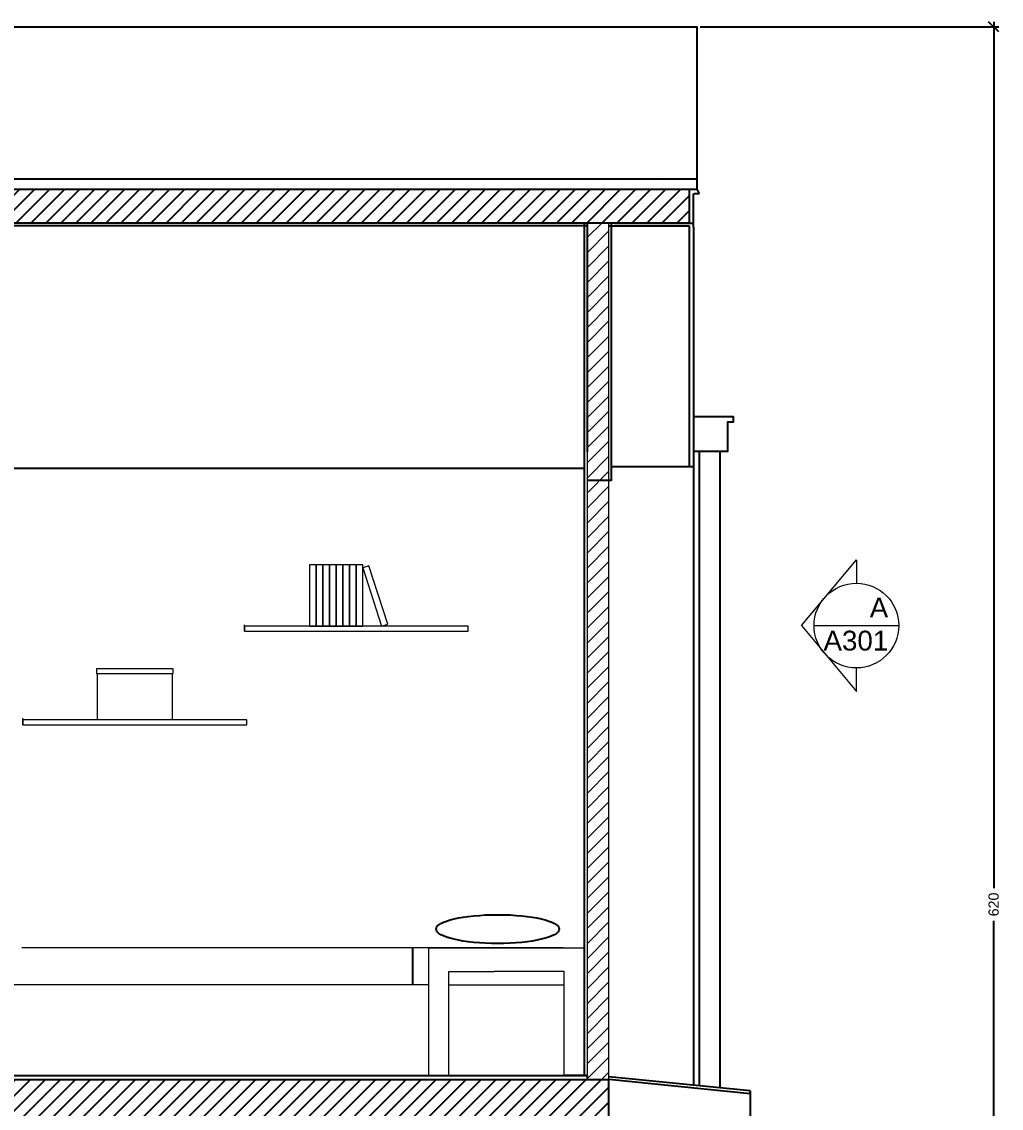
# Model space of a CAD drawing. Header units: centimetres. Extents: x -1332 to 7887, y -608 to 4152.
# Drawn here: x -621.3 to -275.6, y 2044.5 to 2428.1 of the extents above; entities that cross this region are included whole.
import ezdxf

# ---------------------------------------------------------------- set-up
doc = ezdxf.new("R2010")
doc.units = ezdxf.units.CM
doc.header["$MEASUREMENT"] = 0
doc.layers.get('DEFPOINTS').update_dxf_attribs({"color": 210})
doc.layers.add('ARREDI', color=252, linetype='Continuous', lineweight=18)
doc.layers.add('NUMERAZIONE', color=30, linetype='Continuous', lineweight=5)
doc.layers.add('quote nuove', color=253, linetype='Continuous')
doc.layers.add('STRUTTURA', color=7, linetype='Continuous')
doc.styles.add('ARIAL', font='Arial.ttf')
doc.styles.get("Standard").update_dxf_attribs({"font": 'Arial.ttf'})
doc.dimstyles.new('TICK_36', dxfattribs={"dimtxt": 3.6, "dimasz": 3.6, "dimexe": 1.8, "dimexo": 1.2, "dimgap": 1.8, "dimtad": 0, "dimdec": 0, "dimzin": 0, "dimdsep": 46, "dimtxsty": 'ARIAL', "dimblk": 'OBLIQUE', "dimcen": 1.8, "dimdle": 1.8, "dimclrd": 256, "dimclrt": 256, "dimadec": 0, "dimazin": 0, "dimtfac": 1, "dimtdec": 0, "dimtmove": 1, "dimatfit": 3, "dimldrblk": 'OPEN90', "dimfxl": 1, "dimtfill": 1, "dimtolj": 1, "dimtzin": 0, "dimarcsym": 0})

# ---------------------------------------------------------------- blocks, each defined once
blk = doc.blocks.new('_Oblique')
at = {"color": 0, "linetype": 'ByBlock', "lineweight": -2}
blk.add_line((-0.5, -0.5), (0.5, 0.5), dxfattribs=at)
blk = doc.blocks.new('*D192')
at = {"layer": 'DEFPOINTS', "color": 0, "transparency": 16777216}
for p in [(-383.02, 2426.28), (-342.92, 1806.59), (-278.26, 1806.59)]:
    blk.add_point(p, dxfattribs=at)
at = {"layer": 'quote nuove', "color": 0, "lineweight": -2, "transparency": 16777216}
for p, q in [((-381.82, 2426.28), (-276.46, 2426.28)), ((-341.72, 1806.59), (-276.46, 1806.59))]:
    blk.add_line(p, q, dxfattribs=at)
at = {"layer": 'quote nuove', "lineweight": -2, "transparency": 16777216}
for p, q in [((-278.26, 2428.08), (-278.26, 2122.22)), ((-278.26, 1804.79), (-278.26, 2110.65))]:
    blk.add_line(p, q, dxfattribs=at)
at = {"layer": 'quote nuove', "lineweight": -2, "transparency": 16777216, "xscale": 3.6, "yscale": 3.6, "zscale": 3.6}
for p, rotation in [((-278.26, 2426.28), 90), ((-278.26, 1806.59), 270)]:
    blk.add_blockref('_Oblique', p, dxfattribs=dict(at, rotation=rotation))
at = {"layer": 'quote nuove', "transparency": 16777216, "insert": (-278.26, 2116.44), "char_height": 3.6, "attachment_point": 5, "rotation": 90, "style": 'ARIAL', "bg_fill": 3, "box_fill_scale": 1.25, "bg_fill_color": 256, "bg_fill_true_color": 13158600, "bg_fill_transparency": 0}
blk.add_mtext('\\A1;620', dxfattribs=at)
blk = doc.blocks.new('_Open90')
at = {"color": 0, "linetype": 'ByBlock', "lineweight": -2}
for p, q in [((0, 0), (-1, 0)), ((-0.5, 0.5), (0, 0)), ((0, 0), (-0.5, -0.5))]:
    blk.add_line(p, q, dxfattribs=at)

msp = doc.modelspace()

# ---------------------------------------------------------------- hatches: boundary and pattern name
at = {"layer": 'ARREDI'}
h = msp.add_hatch(dxfattribs=at)
h.set_pattern_fill('ANSI31', color=0, scale=30)
h.paths.add_polyline_path([(-414.19, 2357), (-421.66, 2357), (-421.66, 2054.59), (-414.19, 2054.59)])
at = {"layer": 'STRUTTURA'}
h = msp.add_hatch(dxfattribs=at)
h.set_pattern_fill('ANSI31', color=0, scale=30)
h.paths.add_polyline_path([(-1142.46, 2369), (-1142.45, 2357), (-385.76, 2357), (-385.76, 2369)])
h = msp.add_hatch(dxfattribs=at)
h.set_pattern_fill('ANSI31', color=0, scale=30)
h.paths.add_polyline_path([(-414.26, 2054.59), (-1114.06, 2054.59), (-1114.06, 2038.59), (-1106.46, 2038.59), (-414.26, 2038.59)])

# ---------------------------------------------------------------- linework, layer by layer
at = {"layer": 'ARREDI'}
for p, q in [((-542.75, 2212.88), (-542.75, 2215.2)), ((-463.75, 2214.68), (-542.75, 2214.68)), ((-542.75, 2214.68), (-542.75, 2212.88)), ((-463.75, 2212.88), (-463.75, 2214.68)), ((-542.75, 2212.88), (-463.75, 2212.88)), ((-620.92, 2179.85), (-620.92, 2182.18)), ((-541.92, 2181.65), (-620.92, 2181.65)), ((-620.92, 2181.65), (-620.92, 2179.85)), ((-620.92, 2179.85), (-541.92, 2179.85)), ((-541.92, 2179.85), (-541.92, 2181.65)), ((-430.17, 2101.09), (-621.35, 2101.09)), ((-477.76, 2101.09), (-422.76, 2101.09)), ((-477.76, 2101.09), (-477.76, 2056.09)), ((-425.76, 2101.09), (-422.76, 2101.09)), ((-422.76, 2101.09), (-422.76, 2056.09)), ((-470.63, 2056.09), (-470.63, 2092.77)), ((-470.63, 2092.77), (-454.55, 2092.77)), ((-429.89, 2092.77), (-454.55, 2092.77)), ((-429.89, 2056.09), (-429.89, 2092.77)), ((-477.76, 2088.09), (-624.66, 2088.09)), ((-470.63, 2088.09), (-429.89, 2088.09))]:
    msp.add_line(p, q, dxfattribs=at)
at = {"layer": 'ARREDI', "lineweight": -2}
msp.add_line((-483.44, 2101.09), (-483.44, 2088.09), dxfattribs=at)
at = {"layer": 'ARREDI'}
for points in [[(-421.66, 2357), (-414.19, 2357), (-414.19, 2054.59), (-421.66, 2054.59)], [(-517.41, 2236.32), (-519.75, 2236.32), (-519.75, 2214.68), (-517.41, 2214.68)], [(-515.06, 2236.32), (-517.41, 2236.32), (-517.41, 2214.68), (-515.06, 2214.68)], [(-512.72, 2236.32), (-515.06, 2236.32), (-515.06, 2214.68), (-512.72, 2214.68)], [(-510.38, 2236.32), (-512.72, 2236.32), (-512.72, 2214.68), (-510.38, 2214.68)], [(-508.03, 2236.32), (-510.38, 2236.32), (-510.38, 2214.68), (-508.03, 2214.68)], [(-505.69, 2236.32), (-508.03, 2236.32), (-508.03, 2214.68), (-505.69, 2214.68)], [(-503.34, 2236.32), (-505.69, 2236.32), (-505.69, 2214.68), (-503.34, 2214.68)], [(-501, 2236.32), (-503.34, 2236.32), (-503.34, 2214.68), (-501, 2214.68)], [(-498.77, 2235.99), (-501, 2235.26), (-494.31, 2214.68), (-492.08, 2215.4)], [(-567.85, 2197.99), (-567.85, 2199.59), (-594.99, 2199.59), (-594.99, 2197.99)], [(-594.59, 2181.65), (-594.59, 2197.99), (-568.25, 2197.99), (-568.25, 2181.65)]]:
    msp.add_lwpolyline(points, close=True, dxfattribs=at)
at = {"layer": 'ARREDI', "lineweight": -2}
msp.add_ellipse((-453.34, 2107.75), major_axis=(21.75, 0), ratio=0.233603, dxfattribs=at)
at = {"layer": 'STRUTTURA'}
for p, q in [((-383.02, 2374.78), (-383.02, 2369)), ((-396.48, 2373.54), (-396.48, 2373.54)), ((-384.26, 2355.5), (-384.26, 2367.28)), ((-384.26, 2367.28), (-384.02, 2367.28)), ((-382.27, 2367.28), (-384.02, 2367.28)), ((-383.02, 2369), (-382.27, 2367.28)), ((-421.66, 2357), (-766.36, 2357)), ((-421.66, 2356), (-757.86, 2356)), ((-414.16, 2356), (-385.76, 2356)), ((-412.16, 2357), (-384.26, 2357)), ((-384.26, 2270.91), (-413.16, 2270.91)), ((-384.26, 2270.91), (-384.26, 2052.6)), ((-818.65, 2270.6), (-422.67, 2270.43)), ((-421.66, 2266.2), (-414.16, 2266.2)), ((-419.91, 2266.2), (-415.91, 2266.2)), ((-477.76, 2056.09), (-470.63, 2056.09)), ((-422.76, 2056.09), (-429.89, 2056.09)), ((-421.66, 2054.59), (-421.66, 2056.09)), ((-364.17, 2050.59), (-414.16, 2055.59)), ((-364.17, 2049.59), (-414.16, 2054.59)), ((-364.17, 2049.59), (-364.17, 2050.59)), ((-364.17, 2050.59), (-364.17, 2037.59))]:
    msp.add_line(p, q, dxfattribs=at)
for points in [[(-1145.21, 2374.78), (-1145.21, 2426.28), (-383.02, 2426.28), (-383.02, 2374.78)], [(-1142.47, 2372.6), (-383.02, 2372.6)], [(-1142.47, 2369), (-383.02, 2369)], [(-421.66, 2056.09), (-422.66, 2056.09), (-422.66, 2357)], [(-421.66, 2276.19), (-421.66, 2357)], [(-414.16, 2266.2), (-413.16, 2266.2), (-413.16, 2357)], [(-412.16, 2357), (-413.16, 2357)], [(-385.76, 2356), (-385.76, 2270.91)], [(-384.26, 2355.5), (-384.26, 2270.91)], [(-384.26, 2288.77), (-370.26, 2288.77), (-370.26, 2286.77), (-372.26, 2286.77), (-372.26, 2276.39), (-384.26, 2276.39)], [(-382.26, 2276.39), (-382.26, 2052.4)], [(-374.76, 2051.65), (-374.76, 2276.39)], [(-1105.56, 2056.09), (-421.66, 2056.09)], [(-1106.56, 2054.59), (-421.66, 2054.59)]]:
    msp.add_lwpolyline(points, dxfattribs=at)
for points in [[(-1142.46, 2369), (-385.76, 2369), (-385.76, 2357), (-1142.46, 2357)], [(-1114.06, 2054.59), (-414.19, 2054.59), (-414.19, 2038.59), (-1114.06, 2038.59)]]:
    msp.add_lwpolyline(points, close=True, dxfattribs=at)

# ---------------------------------------------------------------- next in the draw order: dimensions: what is measured, and where the dimension line sits
at = {"layer": 'quote nuove'}
dim = msp.add_linear_dim(base=(-278.26, 1806.59), p1=(-383.02, 2426.28), p2=(-342.92, 1806.59), angle=90, dimstyle='TICK_36', dxfattribs=at)
dim.commit()
dim.dimension.update_dxf_attribs({"geometry": '*D192', "text_midpoint": (-278.26, 2116.44)})

# ---------------------------------------------------------------- next in the draw order: linework, layer by layer
at = {"layer": 'NUMERAZIONE', "lineweight": 0}
for p, q in [((-346.12, 2214.9), (-326.73, 2238.14)), ((-346.12, 2214.9), (-326.73, 2191.66)), ((-341.68, 2214.9), (-311.78, 2214.9))]:
    msp.add_line(p, q, dxfattribs=at)
at = {"layer": 'NUMERAZIONE'}
for p, q in [((-326.73, 2238.14), (-326.73, 2229.85)), ((-326.73, 2191.66), (-326.73, 2199.95))]:
    msp.add_line(p, q, dxfattribs=at)
at = {"layer": 'NUMERAZIONE', "lineweight": 0}
msp.add_circle((-326.73, 2214.9), 14.95, dxfattribs=at)

# ---------------------------------------------------------------- next in the draw order: texts
at = {"layer": 'NUMERAZIONE', "lineweight": 0, "insert": (-315.49, 2224.76), "char_height": 7, "attachment_point": 3}
msp.add_mtext_dynamic_manual_height_columns('\\pi7;A\\P\\pi-7,l7;A301', width=18.8196, gutter_width=12.5, heights=[0], dxfattribs=at)

doc.saveas('drawing.dxf')
